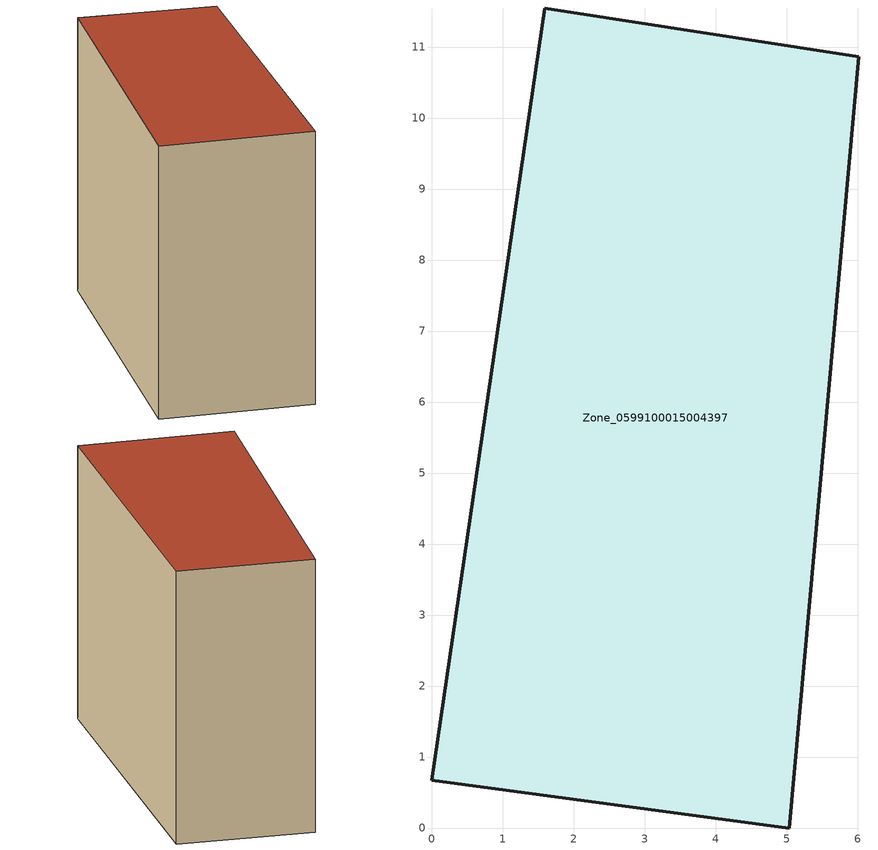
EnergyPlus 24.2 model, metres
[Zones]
Zone_0599100015004397
 floor ground (C_G): 5.03,0 0,0.67 1.59,11.55 6.01,10.86 z1.03
 wall outside (C_F): 0,0.67 5.03,0 6.01,10.86 1.59,11.55 0,0.67 z1.03:10.29
 roof outside (C_R): 6.01,10.86 1.59,11.55 0,0.67 5.03,0 z10.29
[BUILDING]
Pand.0599100015004397: North Axis=0; Terrain=City; Loads Convergence Tolerance Value=0.04; Temperature Convergence Tolerance Value=0.4; Solar Distribution=FullExterior; Maximum Number of Warmup Days=25; Minimum Number of Warmup Days=1
[Site:Location]
Rotterdam.The.Hague.AP_ZH_NLD Design_Conditions: Latitude=51.96; Longitude=4.45; Time Zone=1; Elevation=-4.5
[SITE:GROUNDTEMPERATURE:BUILDINGSURFACE]
18, 18, 18, 18, 18, 18, 18, 18, 18, 18, 18, 18
[MATERIAL] Thermal Absorptance=0.9; Solar Absorptance=0.7; Visible Absorptance=0.7
Name | Roughness | Thickness | Conductivity | Density | Specific Heat
G.TI.1975-1991 | MediumSmooth | 0.15 | 0.288461 | 540 | 1210
F.TI.1975-1991 | Rough | 0.3 | 0.230769 | 1920 | 840
R.TI.1975-1991 | MediumRough | 0.2 | 0.153846 | 1500 | 1000
[CONSTRUCTION]
C_G: G.TI.1975-1991
C_F: F.TI.1975-1991
C_R: R.TI.1975-1991
[ZONE]
Zone_0599100015004397: Type=1; Multiplier=1; Ceiling Height=Autocalculate; Volume=Autocalculate; Floor Area=autocalculate; Part of Total Floor Area=Yes
[ZONEINFILTRATION:DESIGNFLOWRATE]
Infil_Zone_0599100015004397: Zone or ZoneList or Space or SpaceList=Zone_0599100015004397; Schedule=AlwaysOn; Design Flow Rate Calculation Method=Flow/Area; Flow Rate per Floor Area=0.003; Constant Term Coefficient=1; Temperature Term Coefficient=0; Velocity Term Coefficient=0; Velocity Squared Term Coefficient=0
[HVACTEMPLATE:ZONE:IDEALLOADSAIRSYSTEM]
Zone_0599100015004397: Maximum Heating Supply Air Temperature=50; Minimum Cooling Supply Air Temperature=13; Maximum Heating Supply Air Humidity Ratio=0.0156; Minimum Cooling Supply Air Humidity Ratio=0.0077; Heating Limit=NoLimit; Cooling Limit=NoLimit; Dehumidification Control Type=ConstantSensibleHeatRatio; Cooling Sensible Heat Ratio=0.7; Dehumidification Setpoint=60; Humidification Control Type=None; Humidification Setpoint=30; Outdoor Air Method=None; Outdoor Air Flow Rate per Person=0.00944; Outdoor Air Flow Rate per Zone Floor Area=0; Outdoor Air Flow Rate per Zone=0; Demand Controlled Ventilation Type=None; Outdoor Air Economizer Type=NoEconomizer; Heat Recovery Type=None; Sensible Heat Recovery Effectiveness=0.7; Latent Heat Recovery Effectiveness=0.65
[ZONECONTROL:THERMOSTAT]
ThermostatControl_Zone_0599100015004397: Zone or ZoneList=Zone_0599100015004397; Control Type Schedule=DualSetpointControlType; Control 1=Thermostat_Zone_0599100015004397; Temperature Difference Between Cutout And Setpoint=0
[THERMOSTATSETPOINT:DUALSETPOINT]
Thermostat_Zone_0599100015004397: Heating Setpoint Temperature Schedule=HeatingSetpoint_Zone_0599100015004397; Cooling Setpoint Temperature Schedule=CoolingSetpoint_Zone_0599100015004397
[SCHEDULE:COMPACT]
HeatingSetpoint_Zone_0599100015004397: Through: 12/31, For: AllDays, Until: 24:00, 21
CoolingSetpoint_Zone_0599100015004397: Through: 12/31, For: AllDays, Until: 24:00, 24
DualSetpointControlType: Through: 12/31, For: AllDays, Until: 24:00, 4
AlwaysOn: Through: 12/31, For: AllDays, Until: 24:00, 1
